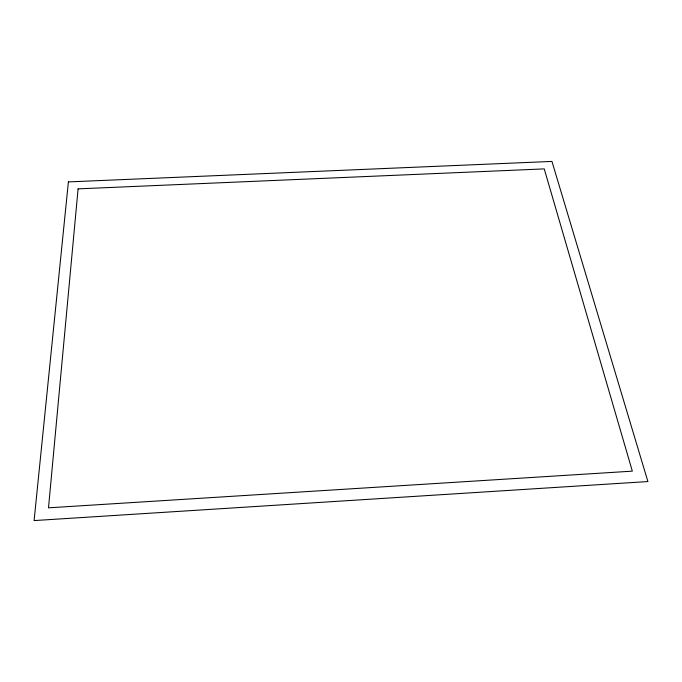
<?xml version="1.0" encoding="UTF-8"?>
<svg xmlns="http://www.w3.org/2000/svg" width="682" height="682" viewBox="0 0 682 682"><rect width="100%" height="100%" fill="white"/><g stroke="black" fill="none" stroke-linecap="round" stroke-linejoin="round"><path stroke-width="1.02" d="M78.089 188.863L48.499 507.826L632.333 471.151L544.245 168.897L78.089 188.863M68.396 181.898L34.1 520.579L647.9 481.56L551.951 161.421L68.396 181.898"/></g></svg>
